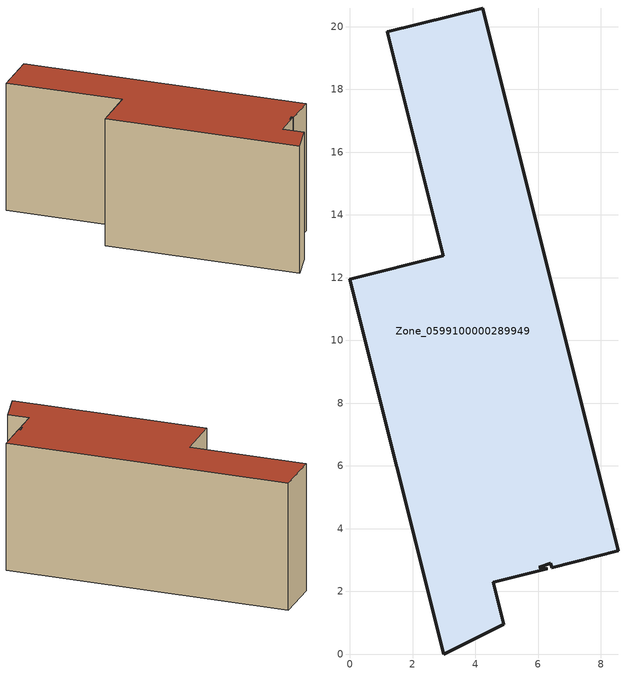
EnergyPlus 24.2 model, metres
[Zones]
Zone_0599100000289949
 floor ground (C_G): 6.29,2.72 4.57,2.29 4.91,0.95 2.99,0 0,11.95 2.98,12.7 1.19,19.84 4.24,20.59 8.55,3.28 6.44,2.75 6.41,2.89 6.04,2.77 z0
 wall outside (C_F): 6.44,2.75 8.55,3.28 4.24,20.59 1.19,19.84 2.98,12.7 0,11.95 2.99,0 4.91,0.95 4.57,2.29 6.29,2.72 6.04,2.77 6.41,2.89 6.44,2.75 z0:8.24
 roof outside (C_R): 4.57,2.29 6.29,2.72 6.04,2.77 6.41,2.89 6.44,2.75 8.55,3.28 4.24,20.59 1.19,19.84 2.98,12.7 0,11.95 2.99,0 4.91,0.95 z8.24
[BUILDING]
Pand.0599100000289949: North Axis=0; Terrain=City; Loads Convergence Tolerance Value=0.04; Temperature Convergence Tolerance Value=0.4; Solar Distribution=FullExterior; Maximum Number of Warmup Days=25; Minimum Number of Warmup Days=1
[Site:Location]
Rotterdam.The.Hague.AP_ZH_NLD Design_Conditions: Latitude=51.96; Longitude=4.45; Time Zone=1; Elevation=-4.5
[SITE:GROUNDTEMPERATURE:BUILDINGSURFACE]
18, 18, 18, 18, 18, 18, 18, 18, 18, 18, 18, 18
[MATERIAL] Thermal Absorptance=0.9; Solar Absorptance=0.7; Visible Absorptance=0.7
Name | Roughness | Thickness | Conductivity | Density | Specific Heat
G.TI.1975-1991 | MediumSmooth | 0.15 | 0.288461 | 540 | 1210
F.TI.1975-1991 | Rough | 0.3 | 0.230769 | 1920 | 840
R.TI.1975-1991 | MediumRough | 0.2 | 0.153846 | 1500 | 1000
[CONSTRUCTION]
C_G: G.TI.1975-1991
C_F: F.TI.1975-1991
C_R: R.TI.1975-1991
[ZONE]
Zone_0599100000289949: Type=1; Multiplier=1; Ceiling Height=Autocalculate; Volume=Autocalculate; Floor Area=autocalculate; Part of Total Floor Area=Yes
[ZONEINFILTRATION:DESIGNFLOWRATE]
Infil_Zone_0599100000289949: Zone or ZoneList or Space or SpaceList=Zone_0599100000289949; Schedule=AlwaysOn; Design Flow Rate Calculation Method=Flow/Area; Flow Rate per Floor Area=0.003; Constant Term Coefficient=1; Temperature Term Coefficient=0; Velocity Term Coefficient=0; Velocity Squared Term Coefficient=0
[HVACTEMPLATE:ZONE:IDEALLOADSAIRSYSTEM]
Zone_0599100000289949: Maximum Heating Supply Air Temperature=50; Minimum Cooling Supply Air Temperature=13; Maximum Heating Supply Air Humidity Ratio=0.0156; Minimum Cooling Supply Air Humidity Ratio=0.0077; Heating Limit=NoLimit; Cooling Limit=NoLimit; Dehumidification Control Type=ConstantSensibleHeatRatio; Cooling Sensible Heat Ratio=0.7; Dehumidification Setpoint=60; Humidification Control Type=None; Humidification Setpoint=30; Outdoor Air Method=None; Outdoor Air Flow Rate per Person=0.00944; Outdoor Air Flow Rate per Zone Floor Area=0; Outdoor Air Flow Rate per Zone=0; Demand Controlled Ventilation Type=None; Outdoor Air Economizer Type=NoEconomizer; Heat Recovery Type=None; Sensible Heat Recovery Effectiveness=0.7; Latent Heat Recovery Effectiveness=0.65
[ZONECONTROL:THERMOSTAT]
ThermostatControl_Zone_0599100000289949: Zone or ZoneList=Zone_0599100000289949; Control Type Schedule=DualSetpointControlType; Control 1=Thermostat_Zone_0599100000289949; Temperature Difference Between Cutout And Setpoint=0
[THERMOSTATSETPOINT:DUALSETPOINT]
Thermostat_Zone_0599100000289949: Heating Setpoint Temperature Schedule=HeatingSetpoint_Zone_0599100000289949; Cooling Setpoint Temperature Schedule=CoolingSetpoint_Zone_0599100000289949
[SCHEDULE:COMPACT]
HeatingSetpoint_Zone_0599100000289949: Through: 12/31, For: AllDays, Until: 24:00, 21
CoolingSetpoint_Zone_0599100000289949: Through: 12/31, For: AllDays, Until: 24:00, 24
DualSetpointControlType: Through: 12/31, For: AllDays, Until: 24:00, 4
AlwaysOn: Through: 12/31, For: AllDays, Until: 24:00, 1
